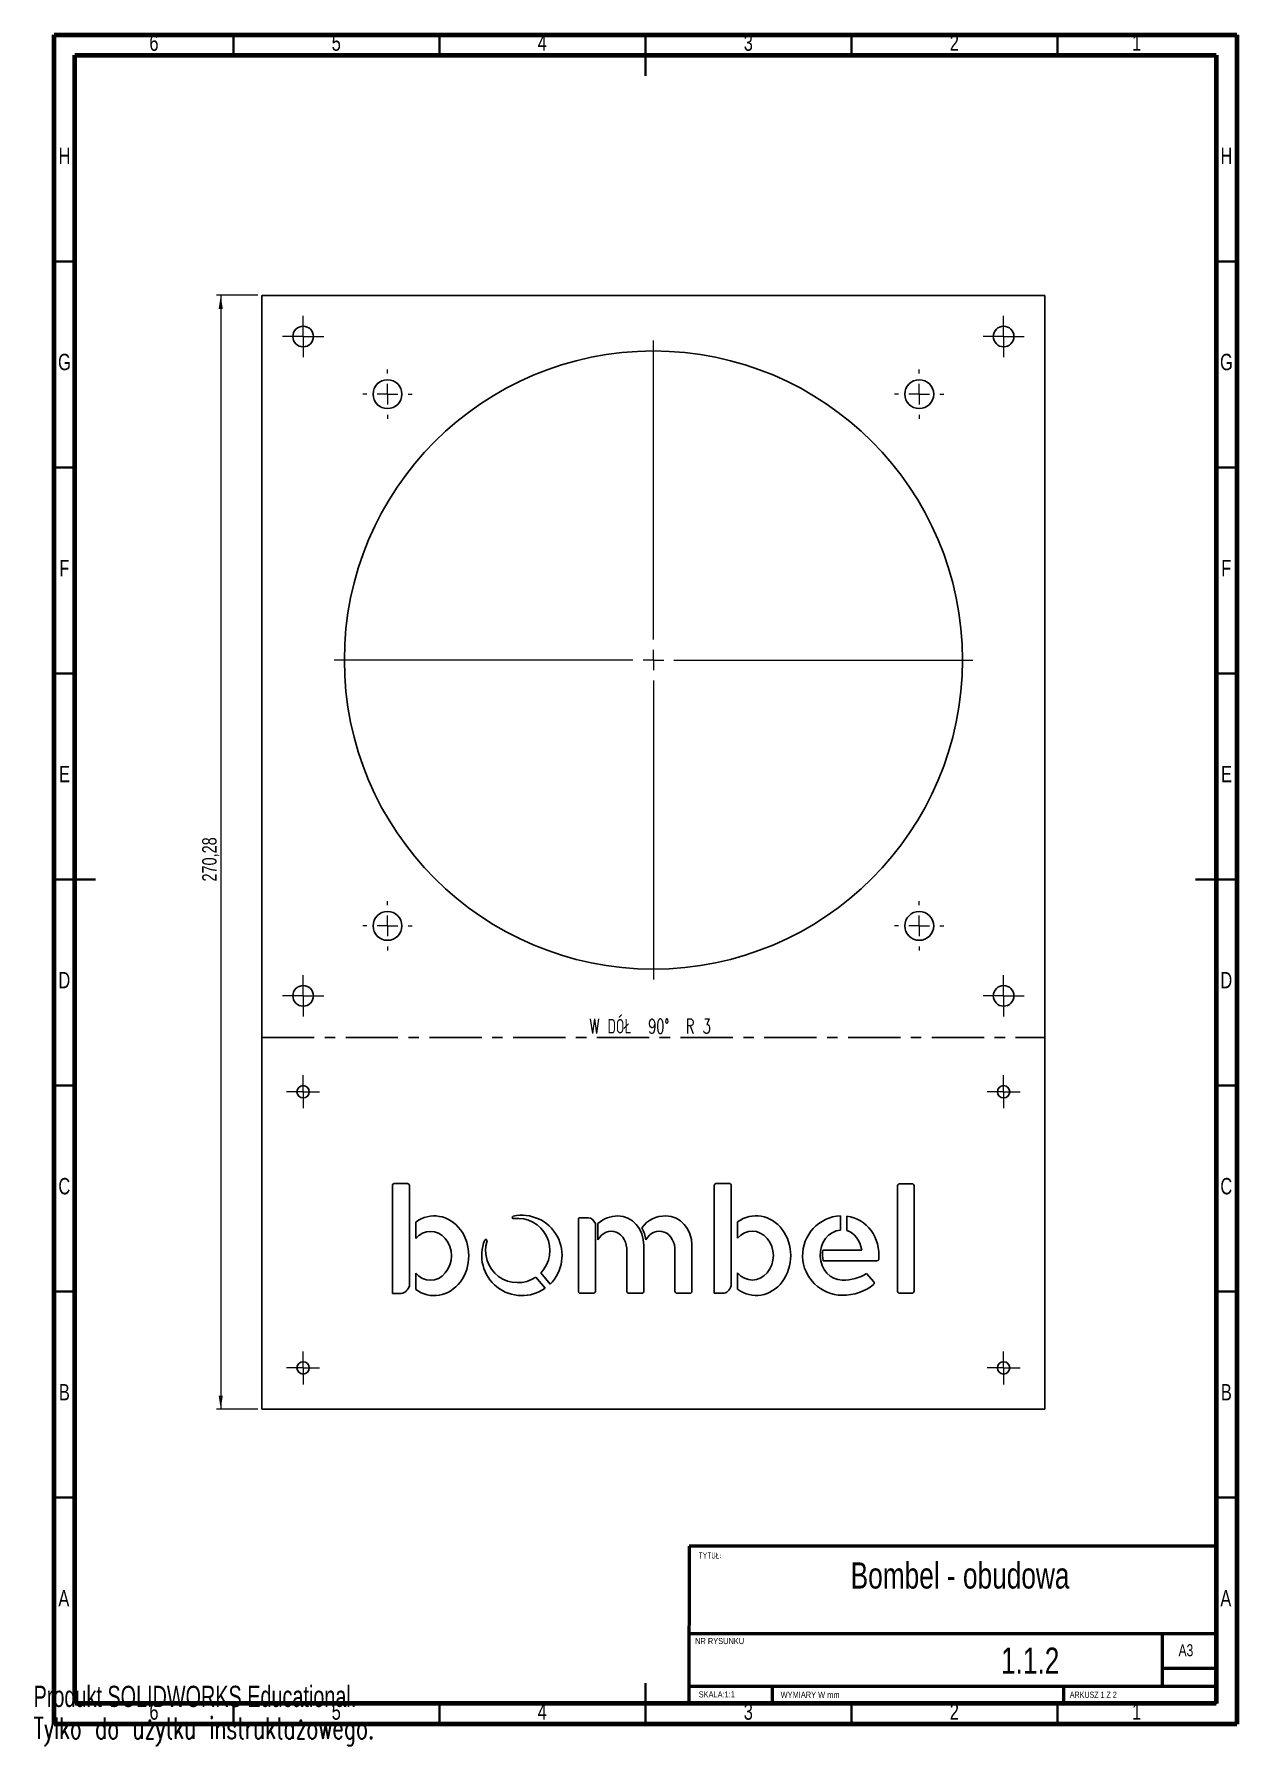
# Model space of a CAD drawing. Header units: millimetres. Extents: x 0 to 292, y 0 to 415.
import ezdxf

# ---------------------------------------------------------------- set-up
doc = ezdxf.new("R2010")
doc.units = ezdxf.units.MM
doc.header["$PDSIZE"] = -1
doc.linetypes.add('CENTERX2', pattern=[20.32, 12.7, -2.54, 2.54, -2.54])
doc.styles.add('SLDTEXTSTYLE0', font='TXT', dxfattribs={"width": 0.75, "bigfont": 'bigfont'})
doc.styles.add('SLDTEXTSTYLE1', font='TXT', dxfattribs={"width": 0.75})
doc.styles.add('SLDTEXTSTYLE2', font='TXT', dxfattribs={"width": 0.6875})
doc.styles.add('SLDTEXTSTYLE3', font='TXT', dxfattribs={"width": 0.65, "bigfont": 'bigfont'})
doc.styles.add('SLDTEXTSTYLE4', font='TXT', dxfattribs={"width": 0.7})
doc.styles.add('SLDTEXTSTYLE5', font='TXT', dxfattribs={"width": 0.7, "bigfont": 'bigfont'})
doc.dimstyles.new('SLDDIMSTYLE0', dxfattribs={"dimtxt": 3.5, "dimasz": 3.302, "dimexe": 0, "dimexo": 0.0625, "dimgap": 0.875, "dimtad": 1, "dimrnd": 1e-09, "dimzin": 12, "dimdsep": 46, "dimtxsty": 'SLDTEXTSTYLE1', "dimsah": 1, "dimcen": 0.09, "dimadec": 0, "dimazin": 3, "dimtfac": 1, "dimtofl": 0, "dimtmove": 0, "dimatfit": 3, "dimfxl": 0, "dimfrac": 2, "dimtolj": 1, "dimtzin": 12, "dimarcsym": 0})

# ---------------------------------------------------------------- blocks, each defined once
blk = doc.blocks.new('_D')
at = {"color": 7, "linetype": 'Continuous', "lineweight": 18}
for p, q in [((54.42, 351.76), (44.42, 351.76)), ((45.42, 351.76), (45.42, 81.47)), ((54.42, 81.47), (44.42, 81.47))]:
    blk.add_line(p, q, dxfattribs=at)
for points in [[(45.42, 351.76), (44.91, 348.45), (45.93, 348.45)], [(45.42, 81.47), (45.93, 84.77), (44.91, 84.77)]]:
    blk.add_solid(points, dxfattribs=at)
at = {"color": 7, "linetype": 'Continuous', "lineweight": 18, "insert": (40.91, 209.5), "char_height": 3.5, "attachment_point": 1, "rotation": 90, "style": 'SLDTEXTSTYLE1'}
blk.add_mtext('270,28', dxfattribs=at)
blk = doc.blocks.new('SW_CENTERMARKSYMBOL_0')
at = {"color": 0, "linetype": 'Continuous', "lineweight": 0}
for p, q in [((-2.5, 0), (-4, 0)), ((0, 0), (-2.5, 0)), ((0, 2.5), (0, 4)), ((0, 0), (0, 2.5)), ((0, 0), (2.5, 0)), ((0, 0), (0, -2.5)), ((2.5, 0), (4, 0)), ((0, -2.5), (0, -4))]:
    blk.add_line(p, q, dxfattribs=at)
blk = doc.blocks.new('SW_CENTERMARKSYMBOL_1')
at = {"color": 0, "linetype": 'Continuous', "lineweight": 0}
for p, q in [((-2.5, 0), (-4, 0)), ((0, 0), (-2.5, 0)), ((0, 2.5), (0, 4)), ((0, 0), (0, 2.5)), ((0, 0), (2.5, 0)), ((0, 0), (0, -2.5)), ((2.5, 0), (4, 0)), ((0, -2.5), (0, -4))]:
    blk.add_line(p, q, dxfattribs=at)
blk = doc.blocks.new('SW_CENTERMARKSYMBOL_2')
at = {"color": 0, "linetype": 'Continuous', "lineweight": 0}
for p, q in [((-2.5, 0), (-4, 0)), ((0, 0), (-2.5, 0)), ((0, 2.5), (0, 4)), ((0, 0), (0, 2.5)), ((0, 0), (2.5, 0)), ((0, 0), (0, -2.5)), ((0, -2.5), (0, -4)), ((2.5, 0), (4, 0))]:
    blk.add_line(p, q, dxfattribs=at)
blk = doc.blocks.new('SW_CENTERMARKSYMBOL_3')
at = {"color": 0, "linetype": 'Continuous', "lineweight": 0}
for p, q in [((-2.5, 0), (-4, 0)), ((0, 0), (-2.5, 0)), ((0, 2.5), (0, 4)), ((0, 0), (0, 2.5)), ((0, 0), (2.5, 0)), ((0, 0), (0, -2.5)), ((2.5, 0), (4, 0)), ((0, -2.5), (0, -4))]:
    blk.add_line(p, q, dxfattribs=at)
blk = doc.blocks.new('SW_CENTERMARKSYMBOL_4')
at = {"color": 0, "linetype": 'Continuous', "lineweight": 0}
for p, q in [((0, 5), (0, 6)), ((-5, 0), (-6, 0)), ((0, 0), (-2.5, 0)), ((0, 0), (0, 2.5)), ((0, 0), (2.5, 0)), ((0, 0), (0, -2.5)), ((5, 0), (6, 0)), ((0, -5), (0, -6))]:
    blk.add_line(p, q, dxfattribs=at)
blk = doc.blocks.new('SW_CENTERMARKSYMBOL_5')
at = {"color": 0, "linetype": 'Continuous', "lineweight": 0}
for p, q in [((0, 5), (0, 6)), ((-5, 0), (-6, 0)), ((0, 0), (-2.5, 0)), ((0, 0), (0, 2.5)), ((0, 0), (2.5, 0)), ((0, 0), (0, -2.5)), ((5, 0), (6, 0)), ((0, -5), (0, -6))]:
    blk.add_line(p, q, dxfattribs=at)
blk = doc.blocks.new('SW_CENTERMARKSYMBOL_6')
at = {"color": 0, "linetype": 'Continuous', "lineweight": 0}
for p, q in [((0, 5), (0, 6)), ((-5, 0), (-6, 0)), ((0, 0), (-2.5, 0)), ((0, 0), (0, 2.5)), ((0, 0), (2.5, 0)), ((0, 0), (0, -2.5)), ((5, 0), (6, 0)), ((0, -5), (0, -6))]:
    blk.add_line(p, q, dxfattribs=at)
blk = doc.blocks.new('SW_CENTERMARKSYMBOL_7')
at = {"color": 0, "linetype": 'Continuous', "lineweight": 0}
for p, q in [((0, 5), (0, 6)), ((-5, 0), (-6, 0)), ((0, 0), (-2.5, 0)), ((0, 0), (0, 2.5)), ((0, 0), (2.5, 0)), ((0, 0), (0, -2.5)), ((5, 0), (6, 0)), ((0, -5), (0, -6))]:
    blk.add_line(p, q, dxfattribs=at)
blk = doc.blocks.new('SW_CENTERMARKSYMBOL_8')
at = {"color": 0, "linetype": 'Continuous', "lineweight": 0}
for p, q in [((0, 5), (0, 77.5)), ((-5, 0), (-77.5, 0)), ((0, 0), (-2.5, 0)), ((0, 0), (0, 2.5)), ((0, 0), (2.5, 0)), ((0, 0), (0, -2.5)), ((5, 0), (77.5, 0)), ((0, -5), (0, -77.5))]:
    blk.add_line(p, q, dxfattribs=at)
blk = doc.blocks.new('SW_CENTERMARKSYMBOL_9')
at = {"color": 0, "linetype": 'Continuous', "lineweight": 0}
for p, q in [((0, 2.5), (0, 5)), ((-2.5, 0), (-5, 0)), ((0, 0), (-2.5, 0)), ((0, 0), (0, 2.5)), ((0, 0), (2.5, 0)), ((0, 0), (0, -2.5)), ((2.5, 0), (5, 0)), ((0, -2.5), (0, -5))]:
    blk.add_line(p, q, dxfattribs=at)
blk = doc.blocks.new('SW_CENTERMARKSYMBOL_10')
at = {"color": 0, "linetype": 'Continuous', "lineweight": 0}
for p, q in [((0, 2.5), (0, 5)), ((-2.5, 0), (-5, 0)), ((0, 0), (-2.5, 0)), ((0, 0), (0, 2.5)), ((0, 0), (2.5, 0)), ((0, 0), (0, -2.5)), ((2.5, 0), (5, 0)), ((0, -2.5), (0, -5))]:
    blk.add_line(p, q, dxfattribs=at)
blk = doc.blocks.new('SW_CENTERMARKSYMBOL_11')
at = {"color": 0, "linetype": 'Continuous', "lineweight": 0}
for p, q in [((0, 2.5), (0, 5)), ((-2.5, 0), (-5, 0)), ((0, 0), (-2.5, 0)), ((0, 0), (0, 2.5)), ((0, 0), (2.5, 0)), ((0, 0), (0, -2.5)), ((0, -2.5), (0, -5)), ((2.5, 0), (5, 0))]:
    blk.add_line(p, q, dxfattribs=at)
blk = doc.blocks.new('SW_CENTERMARKSYMBOL_12')
at = {"color": 0, "linetype": 'Continuous', "lineweight": 0}
for p, q in [((0, 2.5), (0, 5)), ((-2.5, 0), (-5, 0)), ((0, 0), (-2.5, 0)), ((0, 0), (0, 2.5)), ((0, 0), (2.5, 0)), ((0, 0), (0, -2.5)), ((2.5, 0), (5, 0)), ((0, -2.5), (0, -5))]:
    blk.add_line(p, q, dxfattribs=at)

msp = doc.modelspace()

# ---------------------------------------------------------------- linework, layer by layer
at = {"color": 7, "linetype": 'Continuous', "lineweight": 70}
for p, q in [((5, 5), (5, 415)), ((5, 415), (292, 415)), ((292, 415), (292, 5)), ((10, 10), (10, 410)), ((10, 410), (287, 410)), ((287, 410), (287, 10)), ((287, 10), (10, 10)), ((292, 5), (5, 5))]:
    msp.add_line(p, q, dxfattribs=at)
at = {"color": 7, "linetype": 'Continuous', "lineweight": 35}
for p, q in [((48.5, 410), (48.5, 415)), ((98.5, 410), (98.5, 415)), ((148.5, 415.001), (148.5, 404.999)), ((148.5, 410), (148.5, 415)), ((198.5, 410), (198.5, 415)), ((248.5, 410), (248.5, 415)), ((10, 360), (5, 360)), ((287, 360), (292, 360)), ((10, 310), (5, 310)), ((287, 310), (292, 310)), ((10, 260), (5, 260)), ((287, 260), (292, 260)), ((4.999, 210), (15.001, 210)), ((10, 210), (5, 210)), ((292.001, 210), (281.999, 210)), ((287, 210), (292, 210)), ((10, 160), (5, 160)), ((287, 160), (292, 160)), ((10, 110), (5, 110)), ((287, 110), (292, 110)), ((10, 60), (5, 60)), ((287, 60), (292, 60)), ((148.5, 4.999), (148.5, 15.001)), ((48.5, 10), (48.5, 5)), ((98.5, 10), (98.5, 5)), ((148.5, 10), (148.5, 5)), ((198.5, 10), (198.5, 5)), ((248.5, 10), (248.5, 5))]:
    msp.add_line(p, q, dxfattribs=at)
at = {"color": 7, "linetype": 'Continuous', "lineweight": 25}
for p, q in [((245.418, 351.756), (55.418, 351.756)), ((55.418, 351.756), (55.418, 81.473)), ((245.418, 351.756), (245.418, 81.473)), ((87.066, 135.722), (87.066, 109.559)), ((90.738, 136.181), (87.525, 136.181)), ((91.197, 111.353), (91.197, 135.722)), ((165.19, 135.759), (165.19, 109.596)), ((168.862, 136.218), (165.649, 136.218)), ((169.321, 111.39), (169.321, 135.759)), ((209.673, 110.055), (209.673, 135.684)), ((210.132, 136.143), (213.234, 136.143)), ((213.693, 110.055), (213.693, 135.684)), ((92.727, 126.845), (92.727, 122.885)), ((132.224, 127.444), (132.224, 110.055)), ((134.672, 127.903), (132.683, 127.903)), ((136.355, 110.055), (136.355, 126.509)), ((136.959, 126.54), (136.959, 122.541)), ((170.851, 126.882), (170.851, 122.922)), ((195.809, 128.381), (195.809, 124.927)), ((197.339, 128.324), (197.339, 124.798)), ((148.098, 110.055), (148.098, 121.219)), ((159.781, 110.056), (159.76, 121.219)), ((143.967, 110.055), (143.967, 119.784)), ((155.65, 110.054), (155.632, 119.808)), ((200.975, 120.06), (191.57, 120.06)), ((191.612, 117.424), (204.659, 117.424)), ((92.727, 114.466), (92.727, 110.519)), ((121.91, 113.518), (124.172, 110.822)), ((123.082, 114.502), (125.344, 111.806)), ((170.851, 114.503), (170.851, 110.556)), ((202.143, 114.375), (203.917, 112.353)), ((87.066, 109.559), (89.185, 109.559)), ((132.683, 109.596), (135.896, 109.596)), ((144.426, 109.596), (147.639, 109.596)), ((156.109, 109.596), (159.322, 109.596)), ((165.19, 109.596), (167.309, 109.596)), ((210.132, 109.596), (213.234, 109.596)), ((245.418, 81.473), (55.418, 81.473))]:
    msp.add_line(p, q, dxfattribs=at)
at = {"color": 7, "linetype": 'CENTERX2'}
msp.add_line((55.418, 171.614), (245.418, 171.614), dxfattribs=at)
at = {"color": 7, "linetype": 'Continuous', "lineweight": 50}
for p, q in [((159.065, 48.25), (159.032, 9.747)), ((287, 48.25), (159.065, 48.25)), ((159.047, 27), (287, 27)), ((274, 14.25), (274, 27)), ((287, 18.5), (274, 18.5)), ((159.036, 14.25), (287, 14.25)), ((179.241, 14.25), (179.241, 10)), ((250, 10), (250, 14.25))]:
    msp.add_line(p, q, dxfattribs=at)
at = {"color": 7, "linetype": 'Continuous', "lineweight": 25}
for centre, radius in [((65.418, 341.756), 2.5), ((235.418, 341.756), 2.5), ((150.418, 263.256), 75), ((85.894, 327.779), 3.5), ((214.941, 327.779), 3.5), ((85.894, 198.732), 3.5), ((214.941, 198.732), 3.5), ((65.418, 181.756), 2.5), ((235.418, 181.756), 2.5), ((65.418, 158.473), 1.5), ((235.418, 158.473), 1.5), ((65.418, 91.473), 1.5), ((235.418, 91.473), 1.5)]:
    msp.add_circle(centre, radius, dxfattribs=at)
for centre, radius, start, end in [((87.525, 135.722), 0.459, 90, 180), ((90.738, 135.722), 0.459, 0, 90), ((165.649, 135.759), 0.459, 90, 180), ((168.862, 135.759), 0.459, 0, 90), ((210.132, 135.684), 0.459, 90, 180), ((213.234, 135.684), 0.459, 0, 90), ((116.477, 127.996), 0.3, 102.40421, 277.2857), ((118.508, 118.763), 9.754, 314.49841, 102.40421), ((117.505, 119.958), 7.803, 315.62627, 97.2857), ((132.683, 127.444), 0.459, 90, 180), ((141.791, 121.021), 7.335, 90, 131.19613), ((153.394, 121.021), 7.335, 89.3915, 142.40018), ((118.508, 118.763), 9.754, 157.59579, 305.50159), ((109.768, 122.366), 0.3, 342.7143, 157.59579), ((117.505, 119.958), 7.803, 162.7143, 304.37373), ((204.659, 117.883), 0.459, 270, 354.23481), ((203.572, 112.05), 0.459, 308.96012, 41.25539), ((132.683, 110.055), 0.459, 180, 270), ((135.896, 110.055), 0.459, 270, 0), ((144.426, 110.055), 0.459, 180, 270), ((147.639, 110.055), 0.459, 270, 0), ((156.109, 110.055), 0.459, 180.10722, 270), ((159.322, 110.055), 0.459, 270, 0.10722), ((210.132, 110.055), 0.459, 180, 270), ((213.234, 110.055), 0.459, 270, 0)]:
    msp.add_arc(centre, radius, start, end, dxfattribs=at)
for centre, major_axis, ratio, start_param, end_param in [((97.228, 118.682), (0, 9.673), 0.8673704, 2.5752596, 6.8495183), ((175.353, 118.719), (0, 9.673), 0.8673704, 2.5752596, 6.8495183), ((96.312, 118.682), (-0.032, -5.924), 0.860048, 5.5089544, 10.211693), ((134.672, 122.759), (0, 5.143), 0.4781327, 5.5291917, 6.2831853), ((140.132, 120.025), (0.289, 4.602), 0.8332924, 4.712389, 7.3286433), ((141.791, 121.219), (0, 7.137), 0.8838209, 4.712389, 6.2831853), ((142.351, 121.508), (0, 7.137), 0.8838209, 4.8561457, 5.3053585), ((151.792, 120.06), (0.288, 4.582), 0.8381318, 4.7099666, 7.3378722), ((153.467, 121.219), (0, 7.137), 0.8818389, 4.7123801, 6.2824257), ((174.436, 118.719), (-0.032, -5.924), 0.860048, 5.5089544, 10.211693), ((196.272, 118.747), (0, 9.645), 0.9989509, 0.0481422, 3.1415927), ((196.272, 118.862), (0, -6.088), 0.8852614, 3.2277346, 6.2831853), ((196.272, 118.862), (0, 9.531), 0.9332626, 4.6046257, 6.1630129), ((196.272, 118.862), (0, 6.088), 0.7877991, 4.9104254, 6.0589848), ((196.272, 118.862), (0, 6.088), 0.7877991, 1.37276, 1.8092436), ((196.272, 118.862), (8.686, 0), 0.7009068, 4.712389, 5.4545715), ((89.185, 112.953), (0, -3.394), 0.6721981, 0, 1.0798236), ((167.309, 112.99), (0, -3.394), 0.6721981, 0, 1.0798236), ((196.272, 118.747), (11.125, 0), 0.8670005, 4.712389, 5.4629677)]:
    msp.add_ellipse(centre, major_axis=major_axis, ratio=ratio, start_param=start_param, end_param=end_param, dxfattribs=at)
at = {"color": 7, "linetype": 'Continuous', "lineweight": 0}
msp.add_point((287, 10), dxfattribs=at)

# ---------------------------------------------------------------- block references
for name, p in [('SW_CENTERMARKSYMBOL_9', (65.418, 341.756)), ('SW_CENTERMARKSYMBOL_12', (235.418, 341.756)), ('SW_CENTERMARKSYMBOL_8', (150.418, 263.256)), ('SW_CENTERMARKSYMBOL_4', (85.894, 327.779)), ('SW_CENTERMARKSYMBOL_7', (214.941, 327.779)), ('SW_CENTERMARKSYMBOL_5', (85.894, 198.732)), ('SW_CENTERMARKSYMBOL_6', (214.941, 198.732)), ('SW_CENTERMARKSYMBOL_10', (65.418, 181.756)), ('SW_CENTERMARKSYMBOL_11', (235.418, 181.756)), ('SW_CENTERMARKSYMBOL_0', (65.418, 158.473)), ('SW_CENTERMARKSYMBOL_3', (235.418, 158.473)), ('SW_CENTERMARKSYMBOL_1', (65.418, 91.473)), ('SW_CENTERMARKSYMBOL_2', (235.418, 91.473))]:
    msp.add_blockref(name, p, dxfattribs=at)

# ---------------------------------------------------------------- texts
for s, insert, char_height, attachment_point, style in [('6', (29.21, 415.06), 3.969, 2, 'SLDTEXTSTYLE1'), ('5', (73.46, 415.06), 3.969, 2, 'SLDTEXTSTYLE1'), ('4', (123.46, 415.06), 3.969, 2, 'SLDTEXTSTYLE1'), ('3', (173.46, 415.06), 3.969, 2, 'SLDTEXTSTYLE1'), ('2', (223.46, 415.06), 3.969, 2, 'SLDTEXTSTYLE1'), ('1', (267.71, 415.06), 3.969, 2, 'SLDTEXTSTYLE1'), ('H', (7.49, 387.56), 3.969, 2, 'SLDTEXTSTYLE1'), ('H', (289.49, 387.56), 3.969, 2, 'SLDTEXTSTYLE1'), ('G', (7.487, 337.56), 3.969, 2, 'SLDTEXTSTYLE1'), ('G', (289.487, 337.56), 3.969, 2, 'SLDTEXTSTYLE1'), ('F', (7.458, 287.56), 3.969, 2, 'SLDTEXTSTYLE1'), ('F', (289.458, 287.56), 3.969, 2, 'SLDTEXTSTYLE1'), ('E', (7.508, 237.56), 3.969, 2, 'SLDTEXTSTYLE1'), ('E', (289.508, 237.56), 3.969, 2, 'SLDTEXTSTYLE1'), ('D', (7.453, 187.56), 3.969, 2, 'SLDTEXTSTYLE1'), ('D', (289.453, 187.56), 3.969, 2, 'SLDTEXTSTYLE1'), ('W DÓŁ  90\\M+1818B  R 3', (149.625, 176.142), 3.5, 2, 'SLDTEXTSTYLE3'), ('C', (7.459, 137.56), 3.969, 2, 'SLDTEXTSTYLE1'), ('C', (289.459, 137.56), 3.969, 2, 'SLDTEXTSTYLE1'), ('B', (7.471, 87.56), 3.969, 2, 'SLDTEXTSTYLE1'), ('B', (289.471, 87.56), 3.969, 2, 'SLDTEXTSTYLE1'), ('TYTUŁ:', (161.414, 46.679), 1.5, 1, 'SLDTEXTSTYLE0'), ('Bombel - obudowa', (224.847, 44.276), 6.35, 2, 'SLDTEXTSTYLE1'), ('A', (7.34, 37.56), 3.969, 2, 'SLDTEXTSTYLE1'), ('A', (289.34, 37.56), 3.969, 2, 'SLDTEXTSTYLE1'), ('NR RYSUNKU', (160.544, 25.945), 1.5, 1, 'SLDTEXTSTYLE1'), ('1.1.2', (241.859, 23.607), 6.35, 2, 'SLDTEXTSTYLE1'), ('A3', (277.871, 24.406), 2.9104, 1, 'SLDTEXTSTYLE1'), ('SKALA:1:1', (161.409, 13.002), 1.5, 1, 'SLDTEXTSTYLE1'), ('WYMIARY W mm', (181.302, 12.9), 1.5, 1, 'SLDTEXTSTYLE1'), ('ARKUSZ 1 Z 2', (251.478, 12.9), 1.5, 1, 'SLDTEXTSTYLE2'), ('6', (29.21, 10.06), 3.969, 2, 'SLDTEXTSTYLE1'), ('5', (73.46, 10.06), 3.969, 2, 'SLDTEXTSTYLE1'), ('4', (123.46, 10.06), 3.969, 2, 'SLDTEXTSTYLE1'), ('3', (173.46, 10.06), 3.969, 2, 'SLDTEXTSTYLE1'), ('2', (223.46, 10.06), 3.969, 2, 'SLDTEXTSTYLE1'), ('1', (267.71, 10.06), 3.969, 2, 'SLDTEXTSTYLE1')]:
    msp.add_mtext(s, dxfattribs=dict(at, insert=insert, char_height=char_height, attachment_point=attachment_point, style=style))
at = {"color": 7, "linetype": 'Continuous', "char_height": 5.1381, "attachment_point": 1}
for s, insert, style in [('Produkt SOLIDWORKS Educational.', (0, 14.331), 'SLDTEXTSTYLE4'), ('Tylko do użytku instruktażowego.', (0, 6.623), 'SLDTEXTSTYLE5')]:
    msp.add_mtext(s, dxfattribs=dict(at, insert=insert, style=style))

# ---------------------------------------------------------------- dimensions: what is measured, and where the dimension line sits
at = {"color": 7, "linetype": 'Continuous', "lineweight": 18}
dim = msp.add_linear_dim(base=(45.418, 81.473), p1=(55.418, 351.756), p2=(55.418, 81.473), angle=90, dimstyle='SLDDIMSTYLE0', dxfattribs=at)
dim.commit()
dim.dimension.update_dxf_attribs({"geometry": '_D', "text_midpoint": (45.418, 216.614), "dimtype": 160})

doc.saveas('drawing.dxf')
